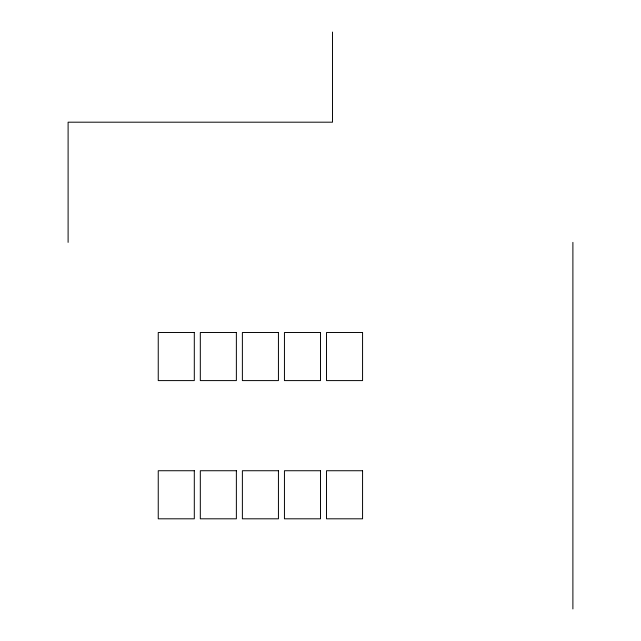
<?xml version="1.0" encoding="UTF-8"?>
<svg xmlns="http://www.w3.org/2000/svg" width="641" height="641" viewBox="0 0 641 641"><rect width="100%" height="100%" fill="white"/><g stroke="black" fill="none" stroke-linecap="round" stroke-linejoin="round"><path stroke-width="0.96" d="M572.894 242.378L572.894 608.95M332.519 32.05L332.519 122.191L68.106 122.191L68.106 242.378M194.303 332.519L158.247 332.519L158.247 380.594L194.303 380.594L194.303 332.519M236.369 332.519L200.312 332.519L200.312 380.594L236.369 380.594L236.369 332.519M278.434 332.519L242.378 332.519L242.378 380.594L278.434 380.594L278.434 332.519M320.5 332.519L284.444 332.519L284.444 380.594L320.5 380.594L320.5 332.519M362.566 332.519L326.509 332.519L326.509 380.594L362.566 380.594L362.566 332.519M194.303 470.734L158.247 470.734L158.247 518.809L194.303 518.809L194.303 470.734M236.369 470.734L200.312 470.734L200.312 518.809L236.369 518.809L236.369 470.734M278.434 470.734L242.378 470.734L242.378 518.809L278.434 518.809L278.434 470.734M320.5 470.734L284.444 470.734L284.444 518.809L320.5 518.809L320.5 470.734M362.566 470.734L326.509 470.734L326.509 518.809L362.566 518.809L362.566 470.734"/></g></svg>
